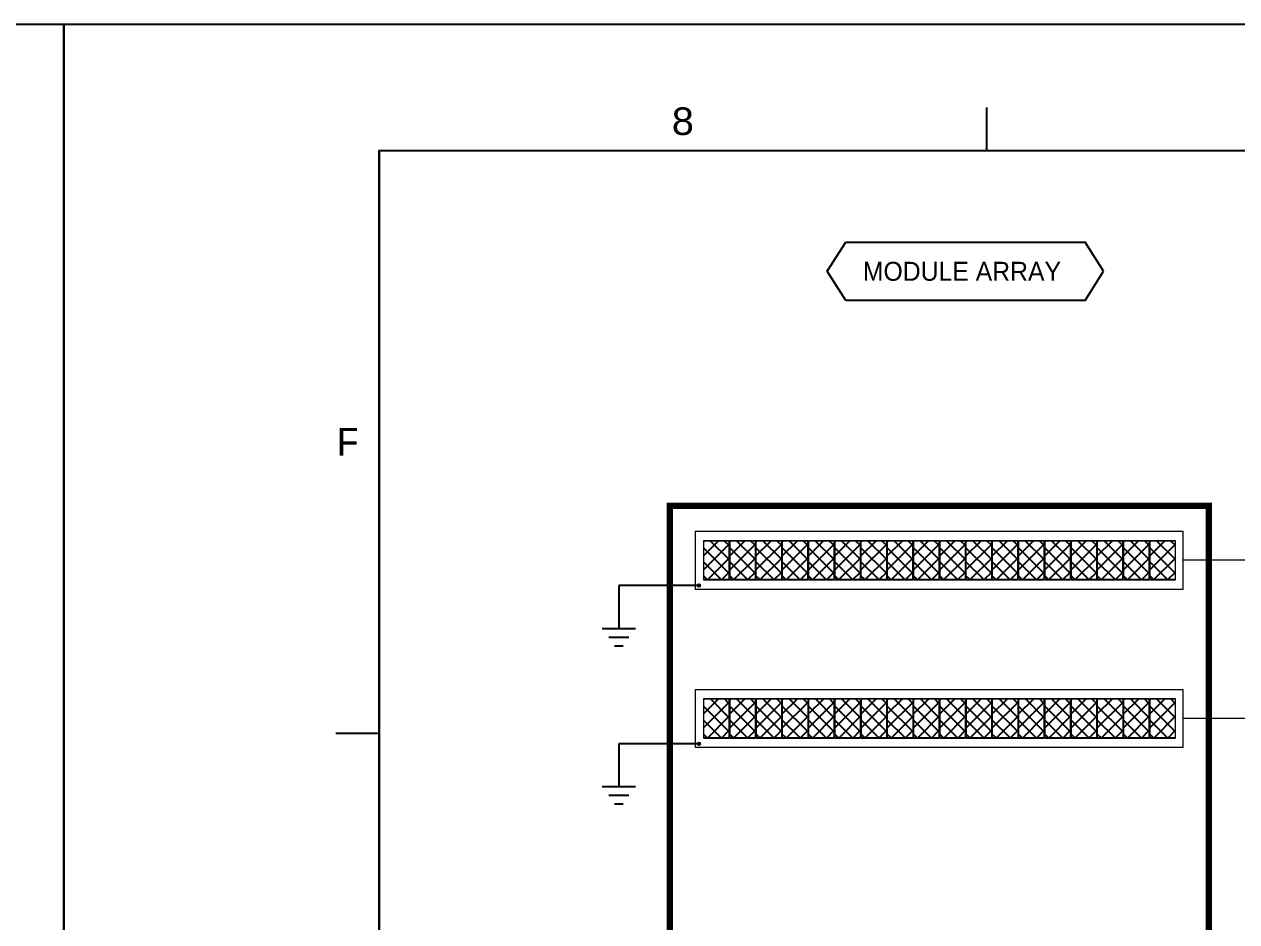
# Model space of a CAD drawing. Header units: feet. Extents: x 1 to 168002, y -59383 to 29717.
# Drawn here: x 83689 to 93295, y -7095 to 17 of the extents above; entities that cross this region are included whole.
import ezdxf
from ezdxf.enums import TextEntityAlignment as Align

# ---------------------------------------------------------------- set-up
doc = ezdxf.new("R2010")
doc.units = ezdxf.units.FT
doc.header["$LTSCALE"] = 50
doc.header["$MEASUREMENT"] = 0
doc.linetypes.add('CONTINU', pattern=[0])
doc.linetypes.add('PHANTOMX2', pattern=[5, 2.5, -0.5, 0.5, -0.5, 0.5, -0.5])
doc.layers.get('0').update_dxf_attribs({"linetype": 'CONTINUOUS'})
doc.layers.add('Border', color=7, linetype='CONTINUOUS', lineweight=0)
doc.layers.add('치수선', color=7, linetype='CONTINUOUS', lineweight=20)
doc.layers.add('TEXT', color=7, linetype='CONTINUOUS')
doc.styles.add('TB-1$0$MONOTXT', font='monotxt_.ttf')
doc.styles.add('돋움', font='')
doc.styles.get('돋움').set_extended_font_data('Dotum')

# ---------------------------------------------------------------- blocks, each defined once
blk = doc.blocks.new('FORMAT')
at = {"layer": 'Border', "color": 0, "linetype": 'Continuous', "lineweight": 25}
for p, q in [((7312.1, 28700), (7312.1, 29041.2)), ((2499.6, 28700), (2499.6, 1000)), ((2499.6, 28700), (41000, 28700)), ((2156.1, 24083.3), (2499.6, 24083.3))]:
    blk.add_line(p, q, dxfattribs=at)
blk.add_lwpolyline([(0, 0), (0, 29700), (42000, 29700), (42000, 0)], close=True, dxfattribs=at)
at = {"layer": 'Border', "color": 0, "linetype": 'Continuous', "lineweight": 25, "style": 'TB-1$0$MONOTXT'}
blk.add_text('8', height=218.8, dxfattribs=at).set_placement((4905, 29041.2), align=Align.TOP_CENTER)
blk.add_text('F', height=220.2, dxfattribs=at).set_placement((2156.1, 26391.7), align=Align.MIDDLE_LEFT)
blk = doc.blocks.new('TITLE')
at = {"xscale": 0.01, "yscale": 0.01, "zscale": 0.01}
blk.add_blockref('FORMAT', (0, 0), dxfattribs=at)

msp = doc.modelspace()

# ---------------------------------------------------------------- hatches: boundary and pattern name
at = {"lineweight": 20}
for points in [[(89045, -4431, 1), (89023.5, -4431, 1)], [(89045, -5684, 1), (89023.5, -5684, 1)]]:
    msp.add_hatch(color=256, dxfattribs=at).paths.add_polyline_path(points)

# ---------------------------------------------------------------- linework, layer by layer
at = {"color": 1}
for p, q in [((90050.1, -1940.8, 0.1), (90196.9, -1708.9, 0.1)), ((90196.9, -1708.9, 0.1), (92092.9, -1708.9, 0.1)), ((92239.7, -1940.8, 0.1), (92092.9, -1708.9, 0.1)), ((90196.9, -2172.8, 0.1), (90050.1, -1940.8, 0.1)), ((92092.9, -2172.8, 0.1), (92239.7, -1940.8, 0.1)), ((92092.9, -2172.8, 0.1), (90196.9, -2172.8, 0.1)), ((89069.7, -4195.6, 0.1), (89189.6, -4075.7, 0.1)), ((89069.7, -4084.6, 0.1), (89078.6, -4075.7, 0.1)), ((89069.7, -4306.6, 0.1), (89273.5, -4102.8, 0.1)), ((89273.5, -4225.4, 0.1), (89123.8, -4075.7, 0.1)), ((89273.5, -4114.4, 0.1), (89234.8, -4075.7, 0.1)), ((89277.7, -4195.6, 0.1), (89397.6, -4075.7, 0.1)), ((89277.7, -4084.6, 0.1), (89286.6, -4075.7, 0.1)), ((89277.7, -4084.6, 0.1), (89286.6, -4075.7, 0.1)), ((89277.7, -4306.6, 0.1), (89481.5, -4102.8, 0.1)), ((89481.5, -4225.4, 0.1), (89331.8, -4075.7, 0.1)), ((89481.5, -4114.4, 0.1), (89442.8, -4075.7, 0.1)), ((89485.7, -4195.6, 0.1), (89605.6, -4075.7, 0.1)), ((89485.7, -4084.6, 0.1), (89494.6, -4075.7, 0.1)), ((89485.7, -4306.6, 0.1), (89689.5, -4102.8, 0.1)), ((89689.5, -4225.4, 0.1), (89539.8, -4075.7, 0.1)), ((89689.5, -4114.4, 0.1), (89650.8, -4075.7, 0.1)), ((89693.7, -4195.6, 0.1), (89813.6, -4075.7, 0.1)), ((89693.7, -4084.6, 0.1), (89702.6, -4075.7, 0.1)), ((89693.7, -4306.6, 0.1), (89897.5, -4102.8, 0.1)), ((89897.5, -4225.4, 0.1), (89747.8, -4075.7, 0.1)), ((89897.5, -4114.4, 0.1), (89858.8, -4075.7, 0.1)), ((89901.7, -4195.6, 0.1), (90021.6, -4075.7, 0.1)), ((89901.7, -4084.6, 0.1), (89910.6, -4075.7, 0.1)), ((89901.7, -4306.6, 0.1), (90105.5, -4102.8, 0.1)), ((90105.5, -4225.4, 0.1), (89955.8, -4075.7, 0.1)), ((90105.5, -4114.4, 0.1), (90066.8, -4075.7, 0.1)), ((90109.7, -4195.6, 0.1), (90229.6, -4075.7, 0.1)), ((90109.7, -4084.6, 0.1), (90118.6, -4075.7, 0.1)), ((90109.7, -4306.6, 0.1), (90313.5, -4102.8, 0.1)), ((90313.5, -4225.4, 0.1), (90163.8, -4075.7, 0.1)), ((90313.5, -4114.4, 0.1), (90274.7, -4075.7, 0.1)), ((90317.7, -4195.6, 0.1), (90437.6, -4075.7, 0.1)), ((90317.7, -4084.6, 0.1), (90326.6, -4075.7, 0.1)), ((90317.7, -4306.6, 0.1), (90521.5, -4102.8, 0.1)), ((90521.5, -4225.4, 0.1), (90371.8, -4075.7, 0.1)), ((90521.5, -4114.4, 0.1), (90482.7, -4075.7, 0.1)), ((90525.6, -4195.6, 0.1), (90645.6, -4075.7, 0.1)), ((90525.6, -4084.6, 0.1), (90534.6, -4075.7, 0.1)), ((90525.6, -4306.6, 0.1), (90729.5, -4102.8, 0.1)), ((90729.5, -4225.4, 0.1), (90579.8, -4075.7, 0.1)), ((90729.5, -4114.4, 0.1), (90690.7, -4075.7, 0.1)), ((90733.6, -4195.6, 0.1), (90853.6, -4075.7, 0.1)), ((90733.6, -4084.6, 0.1), (90742.6, -4075.7, 0.1)), ((90733.6, -4306.6, 0.1), (90937.5, -4102.8, 0.1)), ((90937.5, -4225.4, 0.1), (90787.8, -4075.7, 0.1)), ((90937.5, -4114.4, 0.1), (90898.7, -4075.7, 0.1)), ((90941.6, -4195.6, 0.1), (91061.6, -4075.7, 0.1)), ((90941.6, -4084.6, 0.1), (90950.6, -4075.7, 0.1)), ((90941.6, -4306.6, 0.1), (91145.4, -4102.8, 0.1)), ((91145.4, -4225.4, 0.1), (90995.8, -4075.7, 0.1)), ((91145.4, -4114.4, 0.1), (91106.7, -4075.7, 0.1)), ((91149.6, -4195.6, 0.1), (91269.6, -4075.7, 0.1)), ((91149.6, -4084.6, 0.1), (91158.6, -4075.7, 0.1)), ((91149.6, -4306.6, 0.1), (91353.4, -4102.8, 0.1)), ((91353.4, -4225.4, 0.1), (91203.7, -4075.7, 0.1)), ((91353.4, -4114.4, 0.1), (91314.7, -4075.7, 0.1)), ((91357.6, -4195.6, 0.1), (91477.6, -4075.7, 0.1)), ((91357.6, -4084.6, 0.1), (91366.6, -4075.7, 0.1)), ((91357.6, -4306.6, 0.1), (91561.4, -4102.8, 0.1)), ((91561.4, -4225.4, 0.1), (91411.7, -4075.7, 0.1)), ((91561.4, -4114.4, 0.1), (91522.7, -4075.7, 0.1)), ((91565.6, -4195.6, 0.1), (91685.5, -4075.7, 0.1)), ((91565.6, -4084.6, 0.1), (91574.6, -4075.7, 0.1)), ((91565.6, -4306.6, 0.1), (91769.4, -4102.8, 0.1)), ((91769.4, -4225.4, 0.1), (91619.7, -4075.7, 0.1)), ((91769.4, -4114.4, 0.1), (91730.7, -4075.7, 0.1)), ((91773.6, -4195.6, 0.1), (91893.5, -4075.7, 0.1)), ((91773.6, -4084.6, 0.1), (91782.6, -4075.7, 0.1)), ((91773.6, -4306.6, 0.1), (91977.4, -4102.8, 0.1)), ((91977.4, -4225.4, 0.1), (91827.7, -4075.7, 0.1)), ((91977.4, -4114.4, 0.1), (91938.7, -4075.7, 0.1)), ((91981.6, -4195.6, 0.1), (92101.5, -4075.7, 0.1)), ((91981.6, -4084.6, 0.1), (91990.6, -4075.7, 0.1)), ((91981.6, -4306.6, 0.1), (92185.4, -4102.8, 0.1)), ((92185.4, -4225.4, 0.1), (92035.7, -4075.7, 0.1)), ((92185.4, -4114.4, 0.1), (92146.7, -4075.7, 0.1)), ((92189.6, -4195.6, 0.1), (92309.5, -4075.7, 0.1)), ((92189.6, -4084.6, 0.1), (92198.6, -4075.7, 0.1)), ((92189.6, -4306.6, 0.1), (92393.4, -4102.8, 0.1)), ((92393.4, -4225.4, 0.1), (92243.7, -4075.7, 0.1)), ((92393.4, -4114.4, 0.1), (92354.7, -4075.7, 0.1)), ((92397.6, -4195.6, 0.1), (92517.5, -4075.7, 0.1)), ((92397.6, -4084.6, 0.1), (92406.6, -4075.7, 0.1)), ((92397.6, -4306.6, 0.1), (92601.4, -4102.8, 0.1)), ((92601.4, -4225.4, 0.1), (92451.7, -4075.7, 0.1)), ((92601.4, -4114.4, 0.1), (92562.7, -4075.7, 0.1)), ((92605.6, -4195.6, 0.1), (92725.5, -4075.7, 0.1)), ((92605.6, -4084.6, 0.1), (92614.5, -4075.7, 0.1)), ((92605.6, -4306.6, 0.1), (92809.4, -4102.8, 0.1)), ((92809.4, -4225.4, 0.1), (92659.7, -4075.7, 0.1)), ((92809.4, -4114.4, 0.1), (92770.7, -4075.7, 0.1)), ((89273.5, -4336.4, 0.1), (89069.7, -4132.5, 0.1)), ((89103.1, -4384.1, 0.1), (89273.5, -4213.7, 0.1)), ((89481.5, -4336.4, 0.1), (89277.7, -4132.5, 0.1)), ((89311.1, -4384.1, 0.1), (89481.5, -4213.7, 0.1)), ((89689.5, -4336.4, 0.1), (89485.7, -4132.5, 0.1)), ((89519.1, -4384.1, 0.1), (89689.5, -4213.7, 0.1)), ((89897.5, -4336.4, 0.1), (89693.7, -4132.5, 0.1)), ((89727.1, -4384.1, 0.1), (89897.5, -4213.7, 0.1)), ((90105.5, -4336.4, 0.1), (89901.7, -4132.5, 0.1)), ((89935.1, -4384.1, 0.1), (90105.5, -4213.7, 0.1)), ((90313.5, -4336.4, 0.1), (90109.7, -4132.5, 0.1)), ((90143.1, -4384.1, 0.1), (90313.5, -4213.7, 0.1)), ((90521.5, -4336.4, 0.1), (90317.7, -4132.5, 0.1)), ((90351.1, -4384.1, 0.1), (90521.5, -4213.7, 0.1)), ((90729.5, -4336.4, 0.1), (90525.6, -4132.5, 0.1)), ((90559.1, -4384.1, 0.1), (90729.5, -4213.7, 0.1)), ((90937.5, -4336.4, 0.1), (90733.6, -4132.5, 0.1)), ((90767.1, -4384.1, 0.1), (90937.5, -4213.7, 0.1)), ((91145.4, -4336.4, 0.1), (90941.6, -4132.5, 0.1)), ((90975.1, -4384.1, 0.1), (91145.4, -4213.7, 0.1)), ((91353.4, -4336.4, 0.1), (91149.6, -4132.5, 0.1)), ((91183.1, -4384.1, 0.1), (91353.4, -4213.7, 0.1)), ((91561.4, -4336.4, 0.1), (91357.6, -4132.5, 0.1)), ((91391.1, -4384.1, 0.1), (91561.4, -4213.7, 0.1)), ((91769.4, -4336.4, 0.1), (91565.6, -4132.5, 0.1)), ((91599.1, -4384.1, 0.1), (91769.4, -4213.7, 0.1)), ((91977.4, -4336.4, 0.1), (91773.6, -4132.5, 0.1)), ((91807, -4384.1, 0.1), (91977.4, -4213.7, 0.1)), ((92185.4, -4336.4, 0.1), (91981.6, -4132.5, 0.1)), ((92015, -4384.1, 0.1), (92185.4, -4213.7, 0.1)), ((92393.4, -4336.4, 0.1), (92189.6, -4132.5, 0.1)), ((92223, -4384.1, 0.1), (92393.4, -4213.7, 0.1)), ((92601.4, -4336.4, 0.1), (92397.6, -4132.5, 0.1)), ((92431, -4384.1, 0.1), (92601.4, -4213.7, 0.1)), ((92809.4, -4336.4, 0.1), (92605.6, -4132.5, 0.1)), ((92639, -4384.1, 0.1), (92809.4, -4213.7, 0.1)), ((89210.3, -4384.1, 0.1), (89069.7, -4243.5, 0.1)), ((89418.3, -4384.1, 0.1), (89277.7, -4243.5, 0.1)), ((89626.3, -4384.1, 0.1), (89485.7, -4243.5, 0.1)), ((89834.3, -4384.1, 0.1), (89693.7, -4243.5, 0.1)), ((90042.3, -4384.1, 0.1), (89901.7, -4243.5, 0.1)), ((90250.3, -4384.1, 0.1), (90109.7, -4243.5, 0.1)), ((90458.3, -4384.1, 0.1), (90317.7, -4243.5, 0.1)), ((90666.3, -4384.1, 0.1), (90525.6, -4243.5, 0.1)), ((90874.2, -4384.1, 0.1), (90733.6, -4243.5, 0.1)), ((91082.2, -4384.1, 0.1), (90941.6, -4243.5, 0.1)), ((91290.2, -4384.1, 0.1), (91149.6, -4243.5, 0.1)), ((91498.2, -4384.1, 0.1), (91357.6, -4243.5, 0.1)), ((91706.2, -4384.1, 0.1), (91565.6, -4243.5, 0.1)), ((91914.2, -4384.1, 0.1), (91773.6, -4243.5, 0.1)), ((92122.2, -4384.1, 0.1), (91981.6, -4243.5, 0.1)), ((92330.2, -4384.1, 0.1), (92189.6, -4243.5, 0.1)), ((92538.2, -4384.1, 0.1), (92397.6, -4243.5, 0.1)), ((92746.2, -4384.1, 0.1), (92605.6, -4243.5, 0.1)), ((89099.3, -4384.1, 0.1), (89069.7, -4354.5, 0.1)), ((89214.1, -4384.1, 0.1), (89273.5, -4324.7, 0.1)), ((89307.3, -4384.1, 0.1), (89277.7, -4354.5, 0.1)), ((89422.1, -4384.1, 0.1), (89481.5, -4324.7, 0.1)), ((89515.3, -4384.1, 0.1), (89485.7, -4354.5, 0.1)), ((89630.1, -4384.1, 0.1), (89689.5, -4324.7, 0.1)), ((89723.3, -4384.1, 0.1), (89693.7, -4354.5, 0.1)), ((89838.1, -4384.1, 0.1), (89897.5, -4324.7, 0.1)), ((89931.3, -4384.1, 0.1), (89901.7, -4354.5, 0.1)), ((90046.1, -4384.1, 0.1), (90105.5, -4324.7, 0.1)), ((90139.3, -4384.1, 0.1), (90109.7, -4354.5, 0.1)), ((90254.1, -4384.1, 0.1), (90313.5, -4324.7, 0.1)), ((90347.3, -4384.1, 0.1), (90317.7, -4354.5, 0.1)), ((90462.1, -4384.1, 0.1), (90521.5, -4324.7, 0.1)), ((90555.3, -4384.1, 0.1), (90525.6, -4354.5, 0.1)), ((90670.1, -4384.1, 0.1), (90729.5, -4324.7, 0.1)), ((90763.3, -4384.1, 0.1), (90733.6, -4354.5, 0.1)), ((90878, -4384.1, 0.1), (90937.5, -4324.7, 0.1)), ((90971.3, -4384.1, 0.1), (90941.6, -4354.5, 0.1)), ((91086, -4384.1, 0.1), (91145.4, -4324.7, 0.1)), ((91179.3, -4384.1, 0.1), (91149.6, -4354.5, 0.1)), ((91294, -4384.1, 0.1), (91353.4, -4324.7, 0.1)), ((91387.3, -4384.1, 0.1), (91357.6, -4354.5, 0.1)), ((91502, -4384.1, 0.1), (91561.4, -4324.7, 0.1)), ((91595.3, -4384.1, 0.1), (91565.6, -4354.5, 0.1)), ((91710, -4384.1, 0.1), (91769.4, -4324.7, 0.1)), ((91803.3, -4384.1, 0.1), (91773.6, -4354.5, 0.1)), ((91918, -4384.1, 0.1), (91977.4, -4324.7, 0.1)), ((92011.2, -4384.1, 0.1), (91981.6, -4354.5, 0.1)), ((92126, -4384.1, 0.1), (92185.4, -4324.7, 0.1)), ((92219.2, -4384.1, 0.1), (92189.6, -4354.5, 0.1)), ((92334, -4384.1, 0.1), (92393.4, -4324.7, 0.1)), ((92427.2, -4384.1, 0.1), (92397.6, -4354.5, 0.1)), ((92542, -4384.1, 0.1), (92601.4, -4324.7, 0.1)), ((92635.2, -4384.1, 0.1), (92605.6, -4354.5, 0.1)), ((92750, -4384.1, 0.1), (92809.4, -4324.7, 0.1)), ((89070.2, -5448.6, 0.1), (89190.1, -5328.6, 0.1)), ((89070.2, -5337.6, 0.1), (89079.1, -5328.6, 0.1)), ((89070.2, -5559.5, 0.1), (89274, -5355.7, 0.1)), ((89274, -5478.3, 0.1), (89124.3, -5328.6, 0.1)), ((89274, -5367.4, 0.1), (89235.2, -5328.6, 0.1)), ((89278.2, -5448.6, 0.1), (89398.1, -5328.6, 0.1)), ((89278.2, -5337.6, 0.1), (89287.1, -5328.6, 0.1)), ((89278.2, -5337.6, 0.1), (89287.1, -5328.6, 0.1)), ((89278.2, -5559.5, 0.1), (89482, -5355.7, 0.1)), ((89482, -5478.3, 0.1), (89332.3, -5328.6, 0.1)), ((89482, -5367.4, 0.1), (89443.2, -5328.6, 0.1)), ((89486.1, -5448.6, 0.1), (89606.1, -5328.6, 0.1)), ((89486.1, -5337.6, 0.1), (89495.1, -5328.6, 0.1)), ((89486.1, -5559.5, 0.1), (89690, -5355.7, 0.1)), ((89690, -5478.3, 0.1), (89540.3, -5328.6, 0.1)), ((89690, -5367.4, 0.1), (89651.2, -5328.6, 0.1)), ((89694.1, -5448.6, 0.1), (89814.1, -5328.6, 0.1)), ((89694.1, -5337.6, 0.1), (89703.1, -5328.6, 0.1)), ((89694.1, -5559.5, 0.1), (89898, -5355.7, 0.1)), ((89898, -5478.3, 0.1), (89748.3, -5328.6, 0.1)), ((89898, -5367.4, 0.1), (89859.2, -5328.6, 0.1)), ((89902.1, -5448.6, 0.1), (90022.1, -5328.6, 0.1)), ((89902.1, -5337.6, 0.1), (89911.1, -5328.6, 0.1)), ((89902.1, -5559.5, 0.1), (90105.9, -5355.7, 0.1)), ((90105.9, -5478.3, 0.1), (89956.3, -5328.6, 0.1)), ((90105.9, -5367.4, 0.1), (90067.2, -5328.6, 0.1)), ((90110.1, -5448.6, 0.1), (90230.1, -5328.6, 0.1)), ((90110.1, -5337.6, 0.1), (90119.1, -5328.6, 0.1)), ((90110.1, -5559.5, 0.1), (90313.9, -5355.7, 0.1)), ((90313.9, -5478.3, 0.1), (90164.2, -5328.6, 0.1)), ((90313.9, -5367.4, 0.1), (90275.2, -5328.6, 0.1)), ((90318.1, -5448.6, 0.1), (90438.1, -5328.6, 0.1)), ((90318.1, -5337.6, 0.1), (90327.1, -5328.6, 0.1)), ((90318.1, -5559.5, 0.1), (90521.9, -5355.7, 0.1)), ((90521.9, -5478.3, 0.1), (90372.2, -5328.6, 0.1)), ((90521.9, -5367.4, 0.1), (90483.2, -5328.6, 0.1)), ((90526.1, -5448.6, 0.1), (90646, -5328.6, 0.1)), ((90526.1, -5337.6, 0.1), (90535.1, -5328.6, 0.1)), ((90526.1, -5559.5, 0.1), (90729.9, -5355.7, 0.1)), ((90729.9, -5478.3, 0.1), (90580.2, -5328.6, 0.1)), ((90729.9, -5367.4, 0.1), (90691.2, -5328.6, 0.1)), ((90734.1, -5448.6, 0.1), (90854, -5328.6, 0.1)), ((90734.1, -5337.6, 0.1), (90743.1, -5328.6, 0.1)), ((90734.1, -5559.5, 0.1), (90937.9, -5355.7, 0.1)), ((90937.9, -5478.3, 0.1), (90788.2, -5328.6, 0.1)), ((90937.9, -5367.4, 0.1), (90899.2, -5328.6, 0.1)), ((90942.1, -5448.6, 0.1), (91062, -5328.6, 0.1)), ((90942.1, -5337.6, 0.1), (90951.1, -5328.6, 0.1)), ((90942.1, -5559.5, 0.1), (91145.9, -5355.7, 0.1)), ((91145.9, -5478.3, 0.1), (90996.2, -5328.6, 0.1)), ((91145.9, -5367.4, 0.1), (91107.2, -5328.6, 0.1)), ((91150.1, -5448.6, 0.1), (91270, -5328.6, 0.1)), ((91150.1, -5337.6, 0.1), (91159.1, -5328.6, 0.1)), ((91150.1, -5559.5, 0.1), (91353.9, -5355.7, 0.1)), ((91353.9, -5478.3, 0.1), (91204.2, -5328.6, 0.1)), ((91353.9, -5367.4, 0.1), (91315.2, -5328.6, 0.1)), ((91358.1, -5448.6, 0.1), (91478, -5328.6, 0.1)), ((91358.1, -5337.6, 0.1), (91367.1, -5328.6, 0.1)), ((91358.1, -5559.5, 0.1), (91561.9, -5355.7, 0.1)), ((91561.9, -5478.3, 0.1), (91412.2, -5328.6, 0.1)), ((91561.9, -5367.4, 0.1), (91523.2, -5328.6, 0.1)), ((91566.1, -5448.6, 0.1), (91686, -5328.6, 0.1)), ((91566.1, -5337.6, 0.1), (91575.1, -5328.6, 0.1)), ((91566.1, -5559.5, 0.1), (91769.9, -5355.7, 0.1)), ((91769.9, -5478.3, 0.1), (91620.2, -5328.6, 0.1)), ((91769.9, -5367.4, 0.1), (91731.2, -5328.6, 0.1)), ((91774.1, -5448.6, 0.1), (91894, -5328.6, 0.1)), ((91774.1, -5337.6, 0.1), (91783, -5328.6, 0.1)), ((91774.1, -5559.5, 0.1), (91977.9, -5355.7, 0.1)), ((91977.9, -5478.3, 0.1), (91828.2, -5328.6, 0.1)), ((91977.9, -5367.4, 0.1), (91939.2, -5328.6, 0.1)), ((91982.1, -5448.6, 0.1), (92102, -5328.6, 0.1)), ((91982.1, -5337.6, 0.1), (91991, -5328.6, 0.1)), ((91982.1, -5559.5, 0.1), (92185.9, -5355.7, 0.1)), ((92185.9, -5478.3, 0.1), (92036.2, -5328.6, 0.1)), ((92185.9, -5367.4, 0.1), (92147.2, -5328.6, 0.1)), ((92190.1, -5448.6, 0.1), (92310, -5328.6, 0.1)), ((92190.1, -5337.6, 0.1), (92199, -5328.6, 0.1)), ((92190.1, -5559.5, 0.1), (92393.9, -5355.7, 0.1)), ((92393.9, -5478.3, 0.1), (92244.2, -5328.6, 0.1)), ((92393.9, -5367.4, 0.1), (92355.2, -5328.6, 0.1)), ((92398.1, -5448.6, 0.1), (92518, -5328.6, 0.1)), ((92398.1, -5337.6, 0.1), (92407, -5328.6, 0.1)), ((92398.1, -5559.5, 0.1), (92601.9, -5355.7, 0.1)), ((92601.9, -5478.3, 0.1), (92452.2, -5328.6, 0.1)), ((92601.9, -5367.4, 0.1), (92563.2, -5328.6, 0.1)), ((92606.1, -5448.6, 0.1), (92726, -5328.6, 0.1)), ((92606.1, -5337.6, 0.1), (92615, -5328.6, 0.1)), ((92606.1, -5559.5, 0.1), (92809.9, -5355.7, 0.1)), ((92809.9, -5478.3, 0.1), (92660.2, -5328.6, 0.1)), ((92809.9, -5367.4, 0.1), (92771.2, -5328.6, 0.1)), ((89274, -5589.3, 0.1), (89070.2, -5385.5, 0.1)), ((89103.6, -5637.1, 0.1), (89274, -5466.7, 0.1)), ((89482, -5589.3, 0.1), (89278.2, -5385.5, 0.1)), ((89311.6, -5637.1, 0.1), (89482, -5466.7, 0.1)), ((89690, -5589.3, 0.1), (89486.1, -5385.5, 0.1)), ((89519.6, -5637.1, 0.1), (89690, -5466.7, 0.1)), ((89898, -5589.3, 0.1), (89694.1, -5385.5, 0.1)), ((89727.6, -5637.1, 0.1), (89898, -5466.7, 0.1)), ((90105.9, -5589.3, 0.1), (89902.1, -5385.5, 0.1)), ((89935.6, -5637.1, 0.1), (90105.9, -5466.7, 0.1)), ((90313.9, -5589.3, 0.1), (90110.1, -5385.5, 0.1)), ((90143.6, -5637.1, 0.1), (90313.9, -5466.7, 0.1)), ((90521.9, -5589.3, 0.1), (90318.1, -5385.5, 0.1)), ((90351.6, -5637.1, 0.1), (90521.9, -5466.7, 0.1)), ((90729.9, -5589.3, 0.1), (90526.1, -5385.5, 0.1)), ((90559.6, -5637.1, 0.1), (90729.9, -5466.7, 0.1)), ((90937.9, -5589.3, 0.1), (90734.1, -5385.5, 0.1)), ((90767.6, -5637.1, 0.1), (90937.9, -5466.7, 0.1)), ((91145.9, -5589.3, 0.1), (90942.1, -5385.5, 0.1)), ((90975.5, -5637.1, 0.1), (91145.9, -5466.7, 0.1)), ((91353.9, -5589.3, 0.1), (91150.1, -5385.5, 0.1)), ((91183.5, -5637.1, 0.1), (91353.9, -5466.7, 0.1)), ((91561.9, -5589.3, 0.1), (91358.1, -5385.5, 0.1)), ((91391.5, -5637.1, 0.1), (91561.9, -5466.7, 0.1)), ((91769.9, -5589.3, 0.1), (91566.1, -5385.5, 0.1)), ((91599.5, -5637.1, 0.1), (91769.9, -5466.7, 0.1)), ((91977.9, -5589.3, 0.1), (91774.1, -5385.5, 0.1)), ((91807.5, -5637.1, 0.1), (91977.9, -5466.7, 0.1)), ((92185.9, -5589.3, 0.1), (91982.1, -5385.5, 0.1)), ((92015.5, -5637.1, 0.1), (92185.9, -5466.7, 0.1)), ((92393.9, -5589.3, 0.1), (92190.1, -5385.5, 0.1)), ((92223.5, -5637.1, 0.1), (92393.9, -5466.7, 0.1)), ((92601.9, -5589.3, 0.1), (92398.1, -5385.5, 0.1)), ((92431.5, -5637.1, 0.1), (92601.9, -5466.7, 0.1)), ((92809.9, -5589.3, 0.1), (92606.1, -5385.5, 0.1)), ((92639.5, -5637.1, 0.1), (92809.9, -5466.7, 0.1)), ((89210.8, -5637.1, 0.1), (89070.2, -5496.5, 0.1)), ((89418.8, -5637.1, 0.1), (89278.2, -5496.5, 0.1)), ((89626.8, -5637.1, 0.1), (89486.1, -5496.5, 0.1)), ((89834.8, -5637.1, 0.1), (89694.1, -5496.5, 0.1)), ((90042.7, -5637.1, 0.1), (89902.1, -5496.5, 0.1)), ((90250.7, -5637.1, 0.1), (90110.1, -5496.5, 0.1)), ((90458.7, -5637.1, 0.1), (90318.1, -5496.5, 0.1)), ((90666.7, -5637.1, 0.1), (90526.1, -5496.5, 0.1)), ((90874.7, -5637.1, 0.1), (90734.1, -5496.5, 0.1)), ((91082.7, -5637.1, 0.1), (90942.1, -5496.5, 0.1)), ((91290.7, -5637.1, 0.1), (91150.1, -5496.5, 0.1)), ((91498.7, -5637.1, 0.1), (91358.1, -5496.5, 0.1)), ((91706.7, -5637.1, 0.1), (91566.1, -5496.5, 0.1)), ((91914.7, -5637.1, 0.1), (91774.1, -5496.5, 0.1)), ((92122.7, -5637.1, 0.1), (91982.1, -5496.5, 0.1)), ((92330.7, -5637.1, 0.1), (92190.1, -5496.5, 0.1)), ((92538.7, -5637.1, 0.1), (92398.1, -5496.5, 0.1)), ((92746.7, -5637.1, 0.1), (92606.1, -5496.5, 0.1)), ((89099.8, -5637.1, 0.1), (89070.2, -5607.4, 0.1)), ((89214.6, -5637.1, 0.1), (89274, -5577.7, 0.1)), ((89307.8, -5637.1, 0.1), (89278.2, -5607.4, 0.1)), ((89422.6, -5637.1, 0.1), (89482, -5577.7, 0.1)), ((89515.8, -5637.1, 0.1), (89486.1, -5607.4, 0.1)), ((89630.6, -5637.1, 0.1), (89690, -5577.7, 0.1)), ((89723.8, -5637.1, 0.1), (89694.1, -5607.4, 0.1)), ((89838.5, -5637.1, 0.1), (89898, -5577.7, 0.1)), ((89931.8, -5637.1, 0.1), (89902.1, -5607.4, 0.1)), ((90046.5, -5637.1, 0.1), (90105.9, -5577.7, 0.1)), ((90139.8, -5637.1, 0.1), (90110.1, -5607.4, 0.1)), ((90254.5, -5637.1, 0.1), (90313.9, -5577.7, 0.1)), ((90347.8, -5637.1, 0.1), (90318.1, -5607.4, 0.1)), ((90462.5, -5637.1, 0.1), (90521.9, -5577.7, 0.1)), ((90555.8, -5637.1, 0.1), (90526.1, -5607.4, 0.1)), ((90670.5, -5637.1, 0.1), (90729.9, -5577.7, 0.1)), ((90763.8, -5637.1, 0.1), (90734.1, -5607.4, 0.1)), ((90878.5, -5637.1, 0.1), (90937.9, -5577.7, 0.1)), ((90971.7, -5637.1, 0.1), (90942.1, -5607.4, 0.1)), ((91086.5, -5637.1, 0.1), (91145.9, -5577.7, 0.1)), ((91179.7, -5637.1, 0.1), (91150.1, -5607.4, 0.1)), ((91294.5, -5637.1, 0.1), (91353.9, -5577.7, 0.1)), ((91387.7, -5637.1, 0.1), (91358.1, -5607.4, 0.1)), ((91502.5, -5637.1, 0.1), (91561.9, -5577.7, 0.1)), ((91595.7, -5637.1, 0.1), (91566.1, -5607.4, 0.1)), ((91710.5, -5637.1, 0.1), (91769.9, -5577.7, 0.1)), ((91803.7, -5637.1, 0.1), (91774.1, -5607.4, 0.1)), ((91918.5, -5637.1, 0.1), (91977.9, -5577.7, 0.1)), ((92011.7, -5637.1, 0.1), (91982.1, -5607.4, 0.1)), ((92126.5, -5637.1, 0.1), (92185.9, -5577.7, 0.1)), ((92219.7, -5637.1, 0.1), (92190.1, -5607.4, 0.1)), ((92334.5, -5637.1, 0.1), (92393.9, -5577.7, 0.1)), ((92427.7, -5637.1, 0.1), (92398.1, -5607.4, 0.1)), ((92542.5, -5637.1, 0.1), (92601.9, -5577.7, 0.1)), ((92635.7, -5637.1, 0.1), (92606.1, -5607.4, 0.1)), ((92750.5, -5637.1, 0.1), (92809.9, -5577.7, 0.1))]:
    msp.add_line(p, q, dxfattribs=at)
at = {"lineweight": 20}
for p, q in [((89002.8, -4000.2, 0.1), (92871, -4000.2, 0.1)), ((89002.8, -4000.2, 0.1), (89002.8, -4461, 0.1)), ((92871, -4461, 0.1), (92871, -4000.2, 0.1)), ((92871, -4461, 0.1), (89002.8, -4461, 0.1)), ((89003.3, -5253.2, 0.1), (92871.5, -5253.2, 0.1)), ((89003.3, -5253.2, 0.1), (89003.3, -5714, 0.1)), ((92871.5, -5714, 0.1), (92871.5, -5253.2, 0.1)), ((92871.5, -5714, 0.1), (89003.3, -5714, 0.1))]:
    msp.add_line(p, q, dxfattribs=at)
at = {"color": 2, "lineweight": 20}
for p, q in [((89069.7, -4075.7, 0.1), (89273.5, -4075.7, 0.1)), ((89277.7, -4075.7, 0.1), (89481.5, -4075.7, 0.1)), ((89485.7, -4075.7, 0.1), (89689.5, -4075.7, 0.1)), ((89693.7, -4075.7, 0.1), (89897.5, -4075.7, 0.1)), ((89901.7, -4075.7, 0.1), (90105.5, -4075.7, 0.1)), ((90109.7, -4075.7, 0.1), (90313.5, -4075.7, 0.1)), ((90317.7, -4075.7, 0.1), (90521.5, -4075.7, 0.1)), ((90525.6, -4075.7, 0.1), (90729.5, -4075.7, 0.1)), ((90733.6, -4075.7, 0.1), (90937.5, -4075.7, 0.1)), ((90941.6, -4075.7, 0.1), (91145.4, -4075.7, 0.1)), ((91149.6, -4075.7, 0.1), (91353.4, -4075.7, 0.1)), ((91357.6, -4075.7, 0.1), (91561.4, -4075.7, 0.1)), ((91565.6, -4075.7, 0.1), (91769.4, -4075.7, 0.1)), ((91773.6, -4075.7, 0.1), (91977.4, -4075.7, 0.1)), ((91981.6, -4075.7, 0.1), (92185.4, -4075.7, 0.1)), ((92189.6, -4075.7, 0.1), (92393.4, -4075.7, 0.1)), ((92397.6, -4075.7, 0.1), (92601.4, -4075.7, 0.1)), ((92605.6, -4075.7, 0.1), (92809.4, -4075.7, 0.1)), ((89070.2, -5328.6, 0.1), (89274, -5328.6, 0.1)), ((89278.2, -5328.6, 0.1), (89482, -5328.6, 0.1)), ((89486.1, -5328.6, 0.1), (89690, -5328.6, 0.1)), ((89694.1, -5328.6, 0.1), (89898, -5328.6, 0.1)), ((89902.1, -5328.6, 0.1), (90105.9, -5328.6, 0.1)), ((90110.1, -5328.6, 0.1), (90313.9, -5328.6, 0.1)), ((90318.1, -5328.6, 0.1), (90521.9, -5328.6, 0.1)), ((90526.1, -5328.6, 0.1), (90729.9, -5328.6, 0.1)), ((90734.1, -5328.6, 0.1), (90937.9, -5328.6, 0.1)), ((90942.1, -5328.6, 0.1), (91145.9, -5328.6, 0.1)), ((91150.1, -5328.6, 0.1), (91353.9, -5328.6, 0.1)), ((91358.1, -5328.6, 0.1), (91561.9, -5328.6, 0.1)), ((91566.1, -5328.6, 0.1), (91769.9, -5328.6, 0.1)), ((91774.1, -5328.6, 0.1), (91977.9, -5328.6, 0.1)), ((91982.1, -5328.6, 0.1), (92185.9, -5328.6, 0.1)), ((92190.1, -5328.6, 0.1), (92393.9, -5328.6, 0.1)), ((92398.1, -5328.6, 0.1), (92601.9, -5328.6, 0.1)), ((92606.1, -5328.6, 0.1), (92809.9, -5328.6, 0.1))]:
    msp.add_line(p, q, dxfattribs=at)
at = {"color": 2}
for p, q in [((89069.7, -4384.1, 0.1), (89273.5, -4384.1, 0.1)), ((89277.7, -4384.1, 0.1), (89481.5, -4384.1, 0.1)), ((89485.7, -4384.1, 0.1), (89689.5, -4384.1, 0.1)), ((89693.7, -4384.1, 0.1), (89897.5, -4384.1, 0.1)), ((89901.7, -4384.1, 0.1), (90105.5, -4384.1, 0.1)), ((90109.7, -4384.1, 0.1), (90313.5, -4384.1, 0.1)), ((90317.7, -4384.1, 0.1), (90521.5, -4384.1, 0.1)), ((90525.6, -4384.1, 0.1), (90729.5, -4384.1, 0.1)), ((90733.6, -4384.1, 0.1), (90937.5, -4384.1, 0.1)), ((90941.6, -4384.1, 0.1), (91145.4, -4384.1, 0.1)), ((91149.6, -4384.1, 0.1), (91353.4, -4384.1, 0.1)), ((91357.6, -4384.1, 0.1), (91561.4, -4384.1, 0.1)), ((91565.6, -4384.1, 0.1), (91769.4, -4384.1, 0.1)), ((91773.6, -4384.1, 0.1), (91977.4, -4384.1, 0.1)), ((91981.6, -4384.1, 0.1), (92185.4, -4384.1, 0.1)), ((92189.6, -4384.1, 0.1), (92393.4, -4384.1, 0.1)), ((92397.6, -4384.1, 0.1), (92601.4, -4384.1, 0.1)), ((92605.6, -4384.1, 0.1), (92809.4, -4384.1, 0.1)), ((89070.2, -5637.1, 0.1), (89274, -5637.1, 0.1)), ((89278.2, -5637.1, 0.1), (89482, -5637.1, 0.1)), ((89486.1, -5637.1, 0.1), (89690, -5637.1, 0.1)), ((89694.1, -5637.1, 0.1), (89898, -5637.1, 0.1)), ((89902.1, -5637.1, 0.1), (90105.9, -5637.1, 0.1)), ((90110.1, -5637.1, 0.1), (90313.9, -5637.1, 0.1)), ((90318.1, -5637.1, 0.1), (90521.9, -5637.1, 0.1)), ((90526.1, -5637.1, 0.1), (90729.9, -5637.1, 0.1)), ((90734.1, -5637.1, 0.1), (90937.9, -5637.1, 0.1)), ((90942.1, -5637.1, 0.1), (91145.9, -5637.1, 0.1)), ((91150.1, -5637.1, 0.1), (91353.9, -5637.1, 0.1)), ((91358.1, -5637.1, 0.1), (91561.9, -5637.1, 0.1)), ((91566.1, -5637.1, 0.1), (91769.9, -5637.1, 0.1)), ((91774.1, -5637.1, 0.1), (91977.9, -5637.1, 0.1)), ((91982.1, -5637.1, 0.1), (92185.9, -5637.1, 0.1)), ((92190.1, -5637.1, 0.1), (92393.9, -5637.1, 0.1)), ((92398.1, -5637.1, 0.1), (92601.9, -5637.1, 0.1)), ((92606.1, -5637.1, 0.1), (92809.9, -5637.1, 0.1))]:
    msp.add_line(p, q, dxfattribs=at)
at = {"ltscale": 100, "elevation": 0.1}
msp.add_lwpolyline([(117001.5, -12794), (86501, -12794), (86501, -983.3), (117001.5, -983.3)], close=True, dxfattribs=at)
at = {"color": 6, "linetype": 'PHANTOMX2', "ltscale": 0.3, "const_width": 50, "elevation": 0.1}
msp.add_lwpolyline([(88802.8, -3800.2), (93072.5, -3800.2), (93072.5, -10846.9), (88802.8, -10846.9)], close=True, dxfattribs=at)
at = {"color": 2, "lineweight": 20, "elevation": 0.1}
for points in [[(89273.5, -4075.7), (89069.7, -4075.7), (89069.7, -4384.1), (89273.5, -4384.1)], [(89481.5, -4075.7), (89277.7, -4075.7), (89277.7, -4384.1), (89481.5, -4384.1)], [(89689.5, -4075.7), (89485.7, -4075.7), (89485.7, -4384.1), (89689.5, -4384.1)], [(89897.5, -4075.7), (89693.7, -4075.7), (89693.7, -4384.1), (89897.5, -4384.1)], [(90105.5, -4075.7), (89901.7, -4075.7), (89901.7, -4384.1), (90105.5, -4384.1)], [(90313.5, -4075.7), (90109.7, -4075.7), (90109.7, -4384.1), (90313.5, -4384.1)], [(90521.5, -4075.7), (90317.7, -4075.7), (90317.7, -4384.1), (90521.5, -4384.1)], [(90729.5, -4075.7), (90525.6, -4075.7), (90525.6, -4384.1), (90729.5, -4384.1)], [(90937.5, -4075.7), (90733.6, -4075.7), (90733.6, -4384.1), (90937.5, -4384.1)], [(91145.4, -4075.7), (90941.6, -4075.7), (90941.6, -4384.1), (91145.4, -4384.1)], [(91353.4, -4075.7), (91149.6, -4075.7), (91149.6, -4384.1), (91353.4, -4384.1)], [(91561.4, -4075.7), (91357.6, -4075.7), (91357.6, -4384.1), (91561.4, -4384.1)], [(91769.4, -4075.7), (91565.6, -4075.7), (91565.6, -4384.1), (91769.4, -4384.1)], [(91977.4, -4075.7), (91773.6, -4075.7), (91773.6, -4384.1), (91977.4, -4384.1)], [(92185.4, -4075.7), (91981.6, -4075.7), (91981.6, -4384.1), (92185.4, -4384.1)], [(92393.4, -4075.7), (92189.6, -4075.7), (92189.6, -4384.1), (92393.4, -4384.1)], [(92601.4, -4075.7), (92397.6, -4075.7), (92397.6, -4384.1), (92601.4, -4384.1)], [(92809.4, -4075.7), (92605.6, -4075.7), (92605.6, -4384.1), (92809.4, -4384.1)], [(89274, -5328.6), (89070.2, -5328.6), (89070.2, -5637.1), (89274, -5637.1)], [(89482, -5328.6), (89278.2, -5328.6), (89278.2, -5637.1), (89482, -5637.1)], [(89690, -5328.6), (89486.1, -5328.6), (89486.1, -5637.1), (89690, -5637.1)], [(89898, -5328.6), (89694.1, -5328.6), (89694.1, -5637.1), (89898, -5637.1)], [(90105.9, -5328.6), (89902.1, -5328.6), (89902.1, -5637.1), (90105.9, -5637.1)], [(90313.9, -5328.6), (90110.1, -5328.6), (90110.1, -5637.1), (90313.9, -5637.1)], [(90521.9, -5328.6), (90318.1, -5328.6), (90318.1, -5637.1), (90521.9, -5637.1)], [(90729.9, -5328.6), (90526.1, -5328.6), (90526.1, -5637.1), (90729.9, -5637.1)], [(90937.9, -5328.6), (90734.1, -5328.6), (90734.1, -5637.1), (90937.9, -5637.1)], [(91145.9, -5328.6), (90942.1, -5328.6), (90942.1, -5637.1), (91145.9, -5637.1)], [(91353.9, -5328.6), (91150.1, -5328.6), (91150.1, -5637.1), (91353.9, -5637.1)], [(91561.9, -5328.6), (91358.1, -5328.6), (91358.1, -5637.1), (91561.9, -5637.1)], [(91769.9, -5328.6), (91566.1, -5328.6), (91566.1, -5637.1), (91769.9, -5637.1)], [(91977.9, -5328.6), (91774.1, -5328.6), (91774.1, -5637.1), (91977.9, -5637.1)], [(92185.9, -5328.6), (91982.1, -5328.6), (91982.1, -5637.1), (92185.9, -5637.1)], [(92393.9, -5328.6), (92190.1, -5328.6), (92190.1, -5637.1), (92393.9, -5637.1)], [(92601.9, -5328.6), (92398.1, -5328.6), (92398.1, -5637.1), (92601.9, -5637.1)], [(92809.9, -5328.6), (92606.1, -5328.6), (92606.1, -5637.1), (92809.9, -5637.1)]]:
    msp.add_lwpolyline(points, close=True, dxfattribs=at)
at = {"color": 7, "linetype": 'Continuous'}
for centre in [(89034.2, -4431.1, 0.1), (89034.2, -4431, 0.1), (89034.2, -5684, 0.1), (89034.2, -5684, 0.1)]:
    msp.add_circle(centre, 10.8, dxfattribs=at)
at = {"layer": 'TEXT', "color": 3}
for p, q in [((88399.4, -4431, 0.1), (88399.4, -4770.8, 0.1)), ((88399.4, -4431, 0.1), (88399.4, -4770.8, 0.1)), ((89034.2, -4431, 0.1), (88399.4, -4431, 0.1)), ((89034.2, -4431, 0.1), (88399.4, -4431, 0.1)), ((88267, -4770.8, 0.1), (88531.9, -4770.8, 0.1)), ((88319.4, -4839.8, 0.1), (88479.5, -4839.8, 0.1)), ((88365.1, -4908.7, 0.1), (88433.7, -4908.7, 0.1)), ((88399.4, -5684, 0.1), (88399.4, -6023.8, 0.1)), ((88399.4, -5684, 0.1), (88399.4, -6023.8, 0.1)), ((89034.2, -5684, 0.1), (88399.4, -5684, 0.1)), ((89034.2, -5684, 0.1), (88399.4, -5684, 0.1)), ((88267, -6023.8, 0.1), (88531.9, -6023.8, 0.1)), ((88319.4, -6092.7, 0.1), (88479.5, -6092.7, 0.1)), ((88365.1, -6161.6, 0.1), (88433.7, -6161.6, 0.1))]:
    msp.add_line(p, q, dxfattribs=at)
at = {"layer": '치수선', "color": 4, "lineweight": 20}
for p, q in [((96599.8, -4230.2, 0.1), (92871, -4230.2, 0.1)), ((96600.2, -5483.1, 0.1), (92871.5, -5483.1, 0.1))]:
    msp.add_line(p, q, dxfattribs=at)

# ---------------------------------------------------------------- block references
at = {"color": 7, "linetype": 'CONTINU', "ltscale": 100, "xscale": 100, "yscale": 100, "zscale": 100}
for p in [(42001.4, -29683.3, 0.1), (84001.4, -29683.3, 0.1)]:
    msp.add_blockref('TITLE', p, dxfattribs=at)

# ---------------------------------------------------------------- texts
at = {"color": 2, "lineweight": 20, "style": '돋움'}
msp.add_text('MODULE ARRAY ', height=150, dxfattribs=at).set_placement((91144.9, -1940.8, 0.1), align=Align.MIDDLE_CENTER)

doc.saveas('drawing.dxf')
